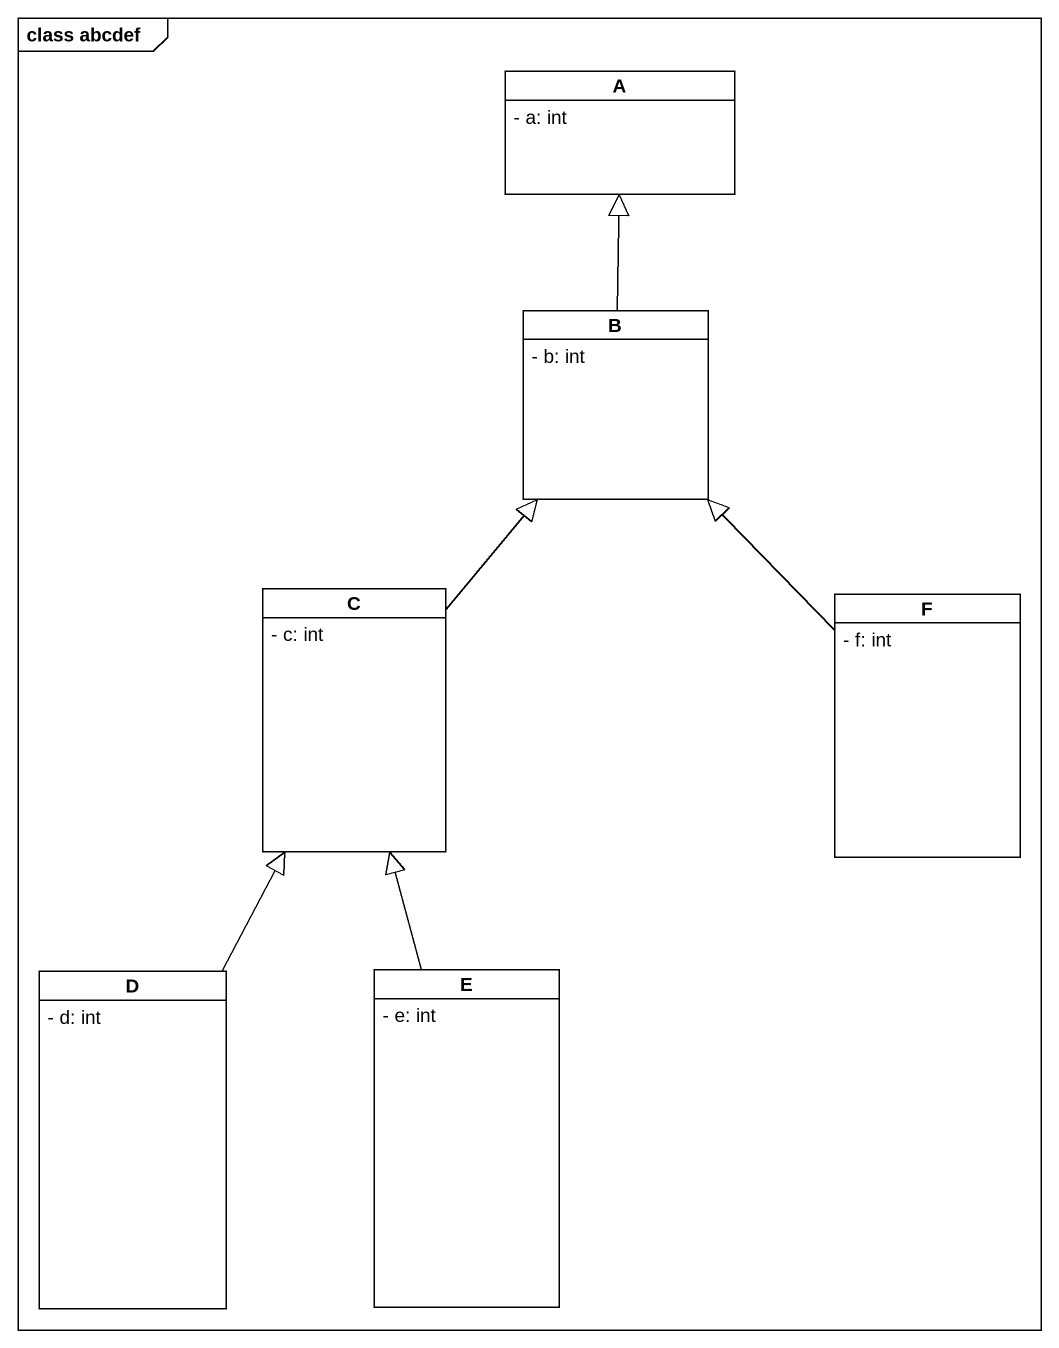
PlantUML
@startuml
mainframe class abcdef
hide circle
hide empty members
skinparam classAttributeIconSize 0
class A {
  - a: int
}
class B {
  - b: int
}
class C {
  - c: int
}
class F {
  - f: int
}
class D {
  - d: int
}
class E {
  - e: int
}
B -up-|> A
C -up-|> B
F -up-|> B
D -up-|> C
E -up-|> C
@enduml
